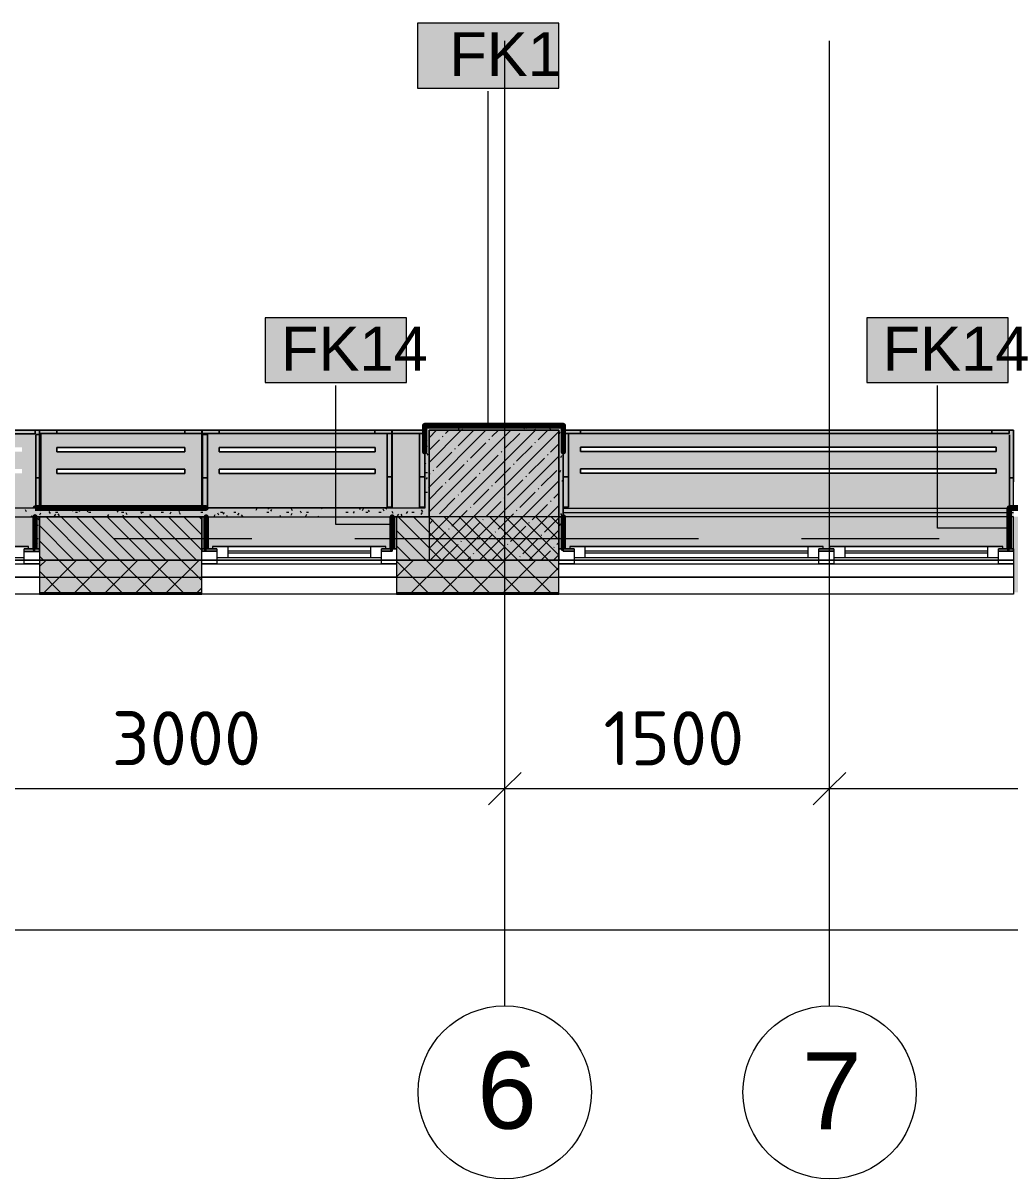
# Model space of a CAD drawing. Header units: millimetres. Extents: x -3817 to 677485, y -22715 to 103890.
# Drawn here: x 566953 to 571511, y -1083 to 4258 of the extents above; entities that cross this region are included whole.
import ezdxf

# ---------------------------------------------------------------- set-up
doc = ezdxf.new("R2010")
doc.units = ezdxf.units.MM
doc.layers.add('PDF _Геометрия', color=7, linetype='Continuous', true_color=0x1d1d1d)
doc.layers.add('PDF _Сплошная заливка', color=7, linetype='Continuous', true_color=0xffffff)
doc.layers.add('PDF _Текст', color=7, linetype='Continuous')
doc.styles.add('PDF ArialMT', font='arial.ttf')
doc.styles.add('PDF GOST-Common', font='arial.ttf')
doc.styles.add('PDF ISOCPEUR', font='isocpeur.ttf')

msp = doc.modelspace()

# ---------------------------------------------------------------- hatches: boundary and pattern name
at = {"layer": 'PDF _Сплошная заливка', "true_color": 0xeae6de, "transparency": 33554559}
h = msp.add_hatch(color=254, dxfattribs=at)
h.paths.add_polyline_path([(564949.1, 1816.9), (564998.1, 1816.9), (564998.1, 1828.9), (564978.1, 1828.9), (564978.1, 1838.9), (566148.1, 1838.9), (566148.1, 1828.9), (566128.1, 1828.9), (566128.1, 1816.9), (566198.1, 1816.9), (566198.1, 1828.9), (566178.1, 1828.9), (566178.1, 1838.9), (566978.1, 1838.9), (566978.1, 1828.9), (566958.1, 1828.9), (566958.1, 1816.9), (567028.1, 1816.9), (567028.1, 1828.9), (567007.1, 1828.9), (567007.1, 1976.9), (564949.1, 1976.9), (564948.1, 1816.9)], flags=0)
h.paths.add_polyline_path([(566669.2, 2016.9), (567028.1, 2017.9), (567028.1, 2376.8), (564949.1, 2375.5), (564949.1, 2016.9), (565917.6, 2016.9)], flags=0)
h.paths.add_polyline_path([(565028.1, 2177.1), (565028.1, 2197.1), (566948.1, 2197.1), (566948.1, 2177.1), (565207.7, 2177.1)], flags=0)
h.paths.add_polyline_path([(565028.1, 2277.1), (565028.1, 2297.1), (566948.1, 2297.1), (566948.1, 2277.1), (565207.7, 2277.1)], flags=0)
h = msp.add_hatch(color=254, dxfattribs=at)
h.paths.add_polyline_path([(567029.4, 2017.9), (567779.4, 2017.9), (567779.4, 2377.3), (567029.1, 2377.3), (567029.4, 2017.9)], flags=0)
h.paths.add_polyline_path([(567109.1, 2177.3), (567109.1, 2197.3), (567699.4, 2197.3), (567699.4, 2177.3)], flags=0)
h.paths.add_polyline_path([(567109.1, 2277.3), (567109.1, 2297.3), (567699.4, 2297.3), (567699.4, 2277.3)], flags=0)
h = msp.add_hatch(color=254, dxfattribs=at)
h.paths.add_polyline_path([(567798.1, 2017.4), (568658.4, 2017.4), (568658.4, 2377.3), (567778.1, 2377.3), (567778.4, 2017.9), (567798.1, 2017.9)], flags=0)
h.paths.add_polyline_path([(568130.7, 2177.3), (567858.1, 2177.3), (567858.1, 2197.3), (568578.6, 2197.3), (568578.6, 2177.3)], flags=0)
h.paths.add_polyline_path([(567858.1, 2277.3), (567858.1, 2297.3), (568578.6, 2297.3), (568578.6, 2277.3), (568130.7, 2277.3)], flags=0)
for points in [[(568656.9, 2017.4), (568808.1, 2017.4), (568807.1, 2377.3), (568656.9, 2376.9), (568656.9, 2138.1)], [(567848.1, 1817.4), (567848.1, 1828.9), (567828.1, 1828.9), (567828.1, 1838.9), (568628.1, 1838.9), (568628.1, 1828.9), (568608.1, 1828.9), (568608.1, 1817.4), (568658.4, 1817.4), (568657.1, 1976.9), (567799.1, 1976.9), (567798.1, 1828.9), (567778.4, 1828.9), (567778.4, 1817.4), (567828.1, 1817.4)]]:
    msp.add_hatch(color=254, dxfattribs=at).paths.add_polyline_path(points)
at = {"layer": 'PDF _Сплошная заливка', "transparency": 33554559}
for points in [[(568808.1, 2016.9), (568828.1, 2016.9), (568828.1, 2396.9), (568808.1, 2396.9), (568808.1, 2138.1)], [(569448.1, 2376.9), (569448.1, 2396.9), (568828.1, 2396.9), (568828.1, 2376.9), (569428.1, 2376.9)], [(568861.4, 1776.9), (569428.1, 1776.9), (569428.1, 2376.9), (568828.1, 2376.9), (568828.1, 1776.9)], [(569428.1, 1976.9), (569448.1, 1976.9), (569448.1, 2376.9), (569428.1, 2376.9), (569428.1, 2138.1)], [(568828.1, 1976.9), (568828.1, 2016.9), (564928.1, 2016.9), (564928.1, 1976.9), (568130.7, 1976.9)]]:
    msp.add_hatch(color=256, dxfattribs=at).paths.add_polyline_path(points)
at = {"layer": 'PDF _Сплошная заливка', "true_color": 0xeae6de, "transparency": 33554559}
h = msp.add_hatch(color=254, dxfattribs=at)
h.paths.add_polyline_path([(571508.1, 2016.9), (571508.1, 1976.9), (571528.1, 1976.9), (571528.1, 2016.9)], flags=0)
h.paths.add_polyline_path([(569449.1, 1817.9), (569498.1, 1817.9), (569498.1, 1828.9), (569478.1, 1828.9), (569478.1, 1838.9), (570648.1, 1838.9), (570648.1, 1828.9), (570628.1, 1828.9), (570628.1, 1817.9), (570698.1, 1817.9), (570698.1, 1828.9), (570678.1, 1828.9), (570678.1, 1838.9), (571478.1, 1838.9), (571478.1, 1828.9), (571458.1, 1828.9), (571458.1, 1817.9), (571528.1, 1817.9), (571528.1, 1828.9), (571507.1, 1828.9), (571508.1, 2017.9), (571528.1, 2017.9), (571528.1, 2377.8), (569449.1, 2376.5), (569448.1, 1817.9)], flags=0)
h.paths.add_polyline_path([(569528.1, 2178.1), (569528.1, 2198.1), (571448.1, 2198.1), (571448.1, 2178.1), (569592.2, 2178.1)], flags=0)
h.paths.add_polyline_path([(569592.2, 2278.1), (569528.1, 2278.1), (569528.1, 2298.1), (571448.1, 2298.1), (571448.1, 2278.1), (571053.6, 2278.1)], flags=0)
at = {"layer": 'PDF _Сплошная заливка', "transparency": 33554559}
h = msp.add_hatch(color=256, dxfattribs=at)
h.paths.add_polyline_path([(590708.1, 1776.9), (590708.1, 1976.9), (590658.1, 1976.9), (590658.1, 1776.9)], flags=0)
h.paths.add_polyline_path([(584278.1, 1776.9), (584278.1, 1976.9), (583278.4, 1976.9), (583278.4, 1776.9), (584206.9, 1776.9)], flags=0)
h.paths.add_polyline_path([(588591.4, 1776.9), (589258.1, 1776.9), (589258.1, 1976.9), (588138.1, 1976.9), (588138.1, 1776.9)], flags=0)
h.paths.add_polyline_path([(585778.1, 1776.9), (586038.1, 1776.9), (586038.1, 1976.9), (585778.1, 1976.9)], flags=0)
h.paths.add_polyline_path([(576978.1, 1776.9), (577608.1, 1776.9), (577608.1, 1976.9), (576978.1, 1976.9)], flags=0)
h.paths.add_polyline_path([(578448.1, 1776.9), (578577.9, 1776.9), (578577.9, 1976.9), (578448.1, 1976.9), (578448.1, 1803.6)], flags=0)
h.paths.add_polyline_path([(574878.1, 1776.9), (574878.1, 1976.9), (574678.1, 1976.9), (574678.1, 1776.9)], flags=0)
h.paths.add_polyline_path([(574078.1, 1776.9), (574078.1, 1976.9), (573778.1, 1976.9), (573778.1, 1776.9), (573976.6, 1776.9)], flags=0)
h.paths.add_polyline_path([(582097.9, 1776.9), (582378.4, 1776.9), (582378.4, 1976.9), (582097.9, 1976.9)], flags=0)
h.paths.add_polyline_path([(572878.1, 1776.9), (572878.1, 1976.9), (571528.1, 1976.9), (571528.1, 1776.9), (572515.1, 1776.9)], flags=0)
h.paths.add_polyline_path([(563278.1, 1776.9), (563278.1, 1976.9), (562527.9, 1976.9), (562527.9, 1776.9), (563015.5, 1776.9)], flags=0)
h.paths.add_polyline_path([(564178.1, 1776.9), (564328.1, 1776.9), (564328.1, 1976.9), (564178.1, 1976.9)], flags=0)
h.paths.add_polyline_path([(569428.1, 1776.9), (569428.1, 1976.9), (568678.1, 1976.9), (568678.1, 1776.9), (568861.4, 1776.9)], flags=0)
h.paths.add_polyline_path([(567028.1, 1776.9), (567778.1, 1776.9), (567778.1, 1976.9), (567028.1, 1976.9)], flags=0)
h.paths.add_polyline_path([(558998.1, 1776.9), (559828.1, 1776.9), (559828.1, 1976.9), (558998.1, 1976.9)], flags=0)
h = msp.add_hatch(color=256, dxfattribs=at)
h.paths.add_polyline_path([(584278.1, 1626.9), (584278.1, 1776.9), (583278.4, 1776.9), (583278.4, 1626.9), (584206.9, 1626.9)], flags=0)
h.paths.add_polyline_path([(589258.1, 1626.9), (589258.1, 1776.9), (588138.1, 1776.9), (588138.1, 1626.9), (588591.4, 1626.9)], flags=0)
h.paths.add_polyline_path([(586038.1, 1626.9), (586038.1, 1776.9), (585178.1, 1776.9), (585178.1, 1626.9), (585668.4, 1626.9)], flags=0)
h.paths.add_polyline_path([(591155.8, 1626.9), (591155.8, 1776.9), (590158.1, 1776.9), (590158.1, 1626.9), (590783.6, 1626.9)], flags=0)
h.paths.add_polyline_path([(573778.1, 1626.9), (574878.1, 1626.9), (574878.1, 1776.9), (573778.1, 1776.9)], flags=0)
h.paths.add_polyline_path([(581257.9, 1626.9), (582378.4, 1626.9), (582378.4, 1776.9), (581257.9, 1776.9)], flags=0)
h.paths.add_polyline_path([(578448.1, 1626.9), (578577.9, 1626.9), (578577.9, 1776.9), (576978.1, 1776.9), (576978.1, 1626.9), (578361, 1626.9)], flags=0)
h.paths.add_polyline_path([(564928.1, 1626.9), (564928.1, 1776.9), (564178.1, 1776.9), (564178.1, 1626.9), (564477, 1626.9)], flags=0)
h.paths.add_polyline_path([(567778.1, 1626.9), (567778.1, 1776.9), (567028.1, 1776.9), (567028.1, 1626.9), (567399.9, 1626.9)], flags=0)
h.paths.add_polyline_path([(572878.1, 1626.9), (572878.1, 1776.9), (571528.1, 1776.9), (571528.1, 1626.9), (572515.1, 1626.9)], flags=0)
h.paths.add_polyline_path([(568861.4, 1626.9), (569428.1, 1626.9), (569428.1, 1776.9), (568678.1, 1776.9), (568678.1, 1626.9)], flags=0)
h.paths.add_polyline_path([(563278.1, 1626.9), (563278.1, 1776.9), (562527.9, 1776.9), (562527.9, 1626.9), (563015.5, 1626.9)], flags=0)
h.paths.add_polyline_path([(560427.9, 1626.9), (560427.9, 1776.9), (558998.1, 1776.9), (558998.1, 1626.9), (559361.8, 1626.9)], flags=0)
h.paths.add_polyline_path([(555898.1, 1626.9), (555898.1, 1776.9), (551908.1, 1776.9), (551908.1, 1626.9), (554977.4, 1626.9)], flags=0)

# ---------------------------------------------------------------- linework, layer by layer
at = {"layer": 'PDF _Геометрия', "color": 7, "lineweight": 9}
for points in [[(569427.3, 4258.3), (568774.1, 4258.3), (568774.1, 3958.3), (569427.3, 3958.3)], [(568724.3, 2896.9), (568071.2, 2896.9), (568071.2, 2596.9), (568724.3, 2596.9)], [(571503.2, 2896.9), (570850.1, 2896.9), (570850.1, 2596.9), (571503.2, 2596.9)], [(569428.1, 1776.9), (569428.1, 2376.9), (568828.1, 2376.9), (568828.1, 1776.9)], [(567028.1, 1776.9), (567778.1, 1776.9)], [(568678.1, 1776.9), (569428.1, 1776.9)]]:
    msp.add_lwpolyline(points, close=True, dxfattribs=at)
at = {"layer": 'PDF _Геометрия', "color": 253, "lineweight": 9, "true_color": 0xaaaaaa}
for points in [[(569178.1, -283.3), (569178.1, 2216.7), (569178.1, 4177)], [(570678.1, -283.3), (570678.1, 2216.7), (570678.1, 4177)], [(567374, 1876.9), (568009, 1876.9)], [(568485.3, 1876.9), (570072.8, 1876.9)], [(570549, 1876.9), (571184, 1876.9)], [(567898.1, 1818.9), (568558.1, 1818.9)], [(568678.1, 1828.9), (568658.4, 1828.9)], [(569448.1, 1828.9), (569428.1, 1828.9)], [(569548.1, 1818.9), (570578.1, 1818.9)], [(570748.1, 1818.9), (571408.1, 1818.9)], [(568558.1, 1808.9), (567898.1, 1808.9)], [(570578.1, 1808.9), (569548.1, 1808.9)], [(571408.1, 1808.9), (570748.1, 1808.9)], [(564928.1, 1758.9), (567028.1, 1758.9)], [(567778.1, 1758.9), (568678.1, 1758.9)], [(569428.1, 1758.9), (571528.1, 1758.9)]]:
    msp.add_lwpolyline(points, dxfattribs=at)
at = {"layer": 'PDF _Геометрия', "color": 7, "lineweight": 9}
for points in [[(569100.7, 2397.4), (569100.7, 3944.5)], [(568652.8, 1941), (568397.7, 1941), (568397.7, 2583)], [(571510.9, 1923.4), (571176.7, 1923.4), (571176.7, 2583)], [(567028.1, 1697.9), (567778.1, 1697.9)], [(568678.1, 1697.9), (569428.1, 1697.9)], [(567028.1, 1626.9), (567778.1, 1626.9)], [(567028.1, 1623.9), (567778.1, 1623.9)], [(568678.1, 1626.9), (569428.1, 1626.9)], [(568678.1, 1623.9), (569428.1, 1623.9)], [(552158.1, 720.4), (555878.1, 720.4), (560178.1, 720.4), (564678.1, 720.4), (566178.1, 720.4), (569178.1, 720.4), (570678.1, 720.4), (574378.1, 720.4), (578078.1, 720.4), (581778.1, 720.4), (585478.1, 720.4), (590478.1, 720.4), (590478.1, 840.4)], [(569178.1, 526.4), (569178.1, 720.4), (569178.1, 840.4)], [(570678.1, 526.4), (570678.1, 720.4), (570678.1, 840.4)], [(552158.1, 67.7), (590598.1, 67.7)]]:
    msp.add_lwpolyline(points, dxfattribs=at)
at = {"layer": 'PDF _Геометрия', "color": 9, "lineweight": 9, "true_color": 0xc0c0c0}
for points in [[(569448.1, 2376.9), (569448.1, 2396.9), (568828.1, 2396.9), (568808.1, 2396.9), (568808.1, 2016.9), (564928.1, 2016.9), (564928.1, 1976.9), (568828.1, 1976.9), (568828.1, 2016.9), (568828.1, 2376.9), (569428.1, 2376.9), (569428.1, 1976.9), (569448.1, 1976.9)], [(567028.1, 1828.9), (567028.1, 1976.9), (567008.1, 1976.9), (567008.1, 1828.9)], [(567778.1, 1776.9), (567778.1, 1976.9), (567028.1, 1976.9), (567028.1, 1776.9), (567028.1, 1618.9), (567778.1, 1618.9)], [(567798.1, 1828.9), (567798.1, 1976.9), (567778.1, 1976.9), (567778.1, 1828.9)], [(568678.1, 1828.9), (568678.1, 1976.9), (568658.1, 1976.9), (568658.1, 1828.9)], [(569428.1, 1776.9), (569428.1, 1976.9), (568678.1, 1976.9), (568678.1, 1776.9), (568678.1, 1618.9), (569428.1, 1618.9)], [(569448.1, 1828.9), (569448.1, 1976.9), (569428.1, 1976.9), (569428.1, 1828.9)], [(571528.1, 1828.9), (571528.1, 1976.9), (571508.1, 1976.9), (571508.1, 1828.9)], [(567778.1, 1618.9), (567778.1, 1776.9), (568678.1, 1776.9), (568678.1, 1618.9)], [(569428.1, 1618.9), (569428.1, 1776.9), (571528.1, 1776.9), (571528.1, 1618.9)]]:
    msp.add_lwpolyline(points, close=True, dxfattribs=at)
at = {"layer": 'PDF _Геометрия', "color": 8, "lineweight": 9, "true_color": 0x808080}
for points in [[(567028.1, 2017.9), (567028.1, 2376.8), (564949.1, 2376.8), (567028.1, 2376.8)], [(567109.1, 2277.3), (567109.1, 2297.3), (567699.4, 2297.3), (567699.4, 2277.3)], [(567109.1, 2277.3), (567699.4, 2277.3), (567699.4, 2297.3), (567109.1, 2297.3)], [(567858.1, 2277.3), (567858.1, 2297.3), (568578.6, 2297.3), (568578.6, 2277.3)], [(567858.1, 2277.3), (568578.6, 2277.3), (568578.6, 2297.3), (567858.1, 2297.3)], [(569528.1, 2278.1), (569528.1, 2298.1), (571448.1, 2298.1), (571448.1, 2278.1)], [(569528.1, 2278.1), (571448.1, 2278.1), (571448.1, 2298.1), (569528.1, 2298.1)], [(567109.1, 2177.3), (567109.1, 2197.3), (567699.4, 2197.3), (567699.4, 2177.3)], [(567109.1, 2177.3), (567699.4, 2177.3), (567699.4, 2197.3), (567109.1, 2197.3)], [(567858.1, 2177.3), (567858.1, 2197.3), (568578.6, 2197.3), (568578.6, 2177.3)], [(567858.1, 2177.3), (568578.6, 2177.3), (568578.6, 2197.3), (567858.1, 2197.3)], [(569528.1, 2178.1), (569528.1, 2198.1), (571448.1, 2198.1), (571448.1, 2178.1)], [(569528.1, 2178.1), (571448.1, 2178.1), (571448.1, 2198.1), (569528.1, 2198.1)], [(567848.1, 1817.4), (567778.4, 1817.4), (567778.4, 1828.9), (567778.4, 1817.4)], [(568658.4, 1828.9), (568658.4, 1817.4), (568608.1, 1817.4), (568658.4, 1817.4)], [(569448.1, 1828.9), (569448.1, 1817.9), (569498.1, 1817.9), (569448.1, 1817.9)], [(570628.1, 1817.9), (570698.1, 1817.9)]]:
    msp.add_lwpolyline(points, close=True, dxfattribs=at)
for points in [[(564949.1, 2376.8), (567008.1, 2376.8), (564949.1, 2376.8)], [(567779.4, 2017.9), (567779.4, 2377.3), (567029.1, 2377.3), (567029.1, 2017.9), (567029.1, 2377.3), (567779.4, 2377.3)], [(567029.4, 2377.3), (567779.4, 2377.3), (567029.4, 2377.3)], [(567109.4, 2377.3), (567699.4, 2377.3), (567109.4, 2377.3)], [(568658.4, 2017.4), (567798.1, 2017.4), (568658.4, 2017.4), (568658.4, 2377.3), (567778.1, 2377.3), (567778.1, 2017.9)], [(567778.1, 2377.3), (568658.4, 2377.3)], [(567778.4, 2377.3), (568658.4, 2377.3), (567778.4, 2377.3)], [(567858.4, 2377.3), (568578, 2377.3), (567858.4, 2377.3)], [(568656.9, 2377.3), (568656.9, 2017.4), (568808.1, 2017.4)], [(568807.1, 2377.3), (568656.9, 2377.3), (568807.1, 2377.3)], [(568657.1, 2377.3), (568807.1, 2377.3), (568657.1, 2377.3)], [(571528.1, 2017.8), (571528.1, 2377.8), (569449.1, 2377.8), (571528.1, 2377.8), (571528.1, 2138.1)], [(569449.1, 2377.8), (571508.1, 2377.8), (569449.1, 2377.8)], [(569528.1, 2377.8), (571428.1, 2377.8), (569528.1, 2377.8)], [(569448.1, 2276.9), (569448.1, 1976.9)], [(567028.1, 1816.9), (566958.1, 1816.9), (567028.1, 1816.9), (567028.1, 1828.9)], [(571528.1, 1817.9), (571458.1, 1817.9), (571528.1, 1817.9), (571528.1, 1828.9)]]:
    msp.add_lwpolyline(points, dxfattribs=at)
at = {"layer": 'PDF _Геометрия', "color": 253, "lineweight": 9, "true_color": 0xaba79f}
for points in [[(567008.1, 2360.8), (564955.2, 2360.8)], [(567008.1, 2376), (567008.1, 2360.8)], [(567011.2, 2355.7), (567011.2, 2017.9)], [(567019.2, 2356.9), (567012.1, 2356.9)], [(567019.2, 2356.9), (567012.1, 2356.9)], [(567028.1, 2356.9), (567020.1, 2356.9)], [(567028.1, 2356.9), (567020.1, 2356.9)], [(567035.2, 2356.9), (567029.1, 2356.9)], [(567035.2, 2356.9), (567029.1, 2356.9)], [(567029.4, 2361.3), (567029.4, 2376.8)], [(567035.2, 2356.9), (567035.2, 2031)], [(568634.4, 2361.3), (568656.9, 2361.3), (567779.4, 2361.3)], [(567805.2, 2356.9), (567781.2, 2356.9)], [(567805.2, 2356.9), (567781.2, 2356.9)], [(567781.2, 2356.9), (567781.2, 2156.9), (567781.2, 2356.9), (567781.2, 2024.2)], [(567805.2, 2356.9), (567805.2, 2017.4)], [(568634.4, 2022.2), (568634.4, 2361.3), (568634.4, 2161.3), (568634.4, 2361.3)], [(568658.4, 2021.3), (568658.4, 2361.3), (568658.4, 2161.3), (568658.4, 2361.3)], [(568784.1, 2021.3), (568784.1, 2361.3), (568784.1, 2161.3), (568784.1, 2361.3)], [(569454.5, 2361.8), (569449.1, 2361.8)], [(569472.1, 2361.8), (571508.1, 2361.8), (569455.2, 2361.8)], [(569472.1, 2021.8), (569472.1, 2361.8), (569472.1, 2161.8), (569472.1, 2361.8)], [(571508.1, 2377), (571508.1, 2361.8)], [(571509.9, 2355.1), (571509.9, 2017.9)], [(567035.2, 2029.4), (567035.2, 2017.9)], [(567781.2, 2023.5), (567781.2, 2017.9)], [(568656.9, 2017.4), (567798.1, 2017.4)], [(568656.4, 2021.3), (568634.4, 2021.3)]]:
    msp.add_lwpolyline(points, close=True, dxfattribs=at)
for points in [[(567011.2, 2156.9), (567011.2, 2355.7), (567011.2, 2156.9)], [(567778.1, 2361.3), (567029.4, 2361.3), (567778.1, 2361.3)], [(567035.2, 2156.9), (567035.2, 2356.9), (567035.2, 2156.9)], [(567699.4, 2361.3), (567109.4, 2361.3), (567699.4, 2361.3)], [(567778.1, 2020.1), (567778.1, 2374.5)], [(567779.4, 2361.3), (567779.4, 2374.5), (567779.4, 2020.1)], [(567805.2, 2156.9), (567805.2, 2356.9), (567805.2, 2156.9)], [(568578, 2361.3), (567858.4, 2361.3), (568578, 2361.3)], [(568656.9, 2020.7), (568656.9, 2373.9)], [(568784.1, 2361.3), (568807.1, 2361.3), (568658.4, 2361.3), (568658.4, 2377.3), (568658.4, 2017.4), (568808.1, 2017.4)], [(571428.1, 2361.8), (569528.1, 2361.8), (571428.1, 2361.8)], [(571509.9, 2156.9), (571509.9, 2355.1), (571509.9, 2156.9)], [(568808.1, 2276.9), (568808.1, 2021.3), (568784.1, 2021.3), (568808.1, 2021.3)], [(569448.1, 1976.9), (569448.1, 2276.9), (569448.1, 2021.8), (569472.1, 2021.8), (569448.1, 2021.8)], [(567798.1, 2016.9), (567805.2, 2016.9)], [(568656.9, 2017.7), (568656.9, 2020.4)], [(567028.1, 1828.9), (567028.1, 1816.9)]]:
    msp.add_lwpolyline(points, dxfattribs=at)
at = {"layer": 'PDF _Геометрия', "color": 254, "lineweight": 9, "true_color": 0xd5d3cf}
for points in [[(567109.4, 2377.3), (567109.4, 2361.3), (567109.4, 2377.3)], [(567779.4, 2361.3), (567779.4, 2374.5)], [(567858.4, 2377.3), (567858.4, 2361.3), (567858.4, 2377.3)], [(568658.4, 2377.3), (568658.4, 2361.3), (568784.1, 2361.3), (568807.1, 2361.3), (568784.1, 2361.3), (568807.1, 2361.3)], [(569528.1, 2377.8), (569528.1, 2361.8), (569528.1, 2377.8)], [(568808.1, 2021.3), (568808.1, 2161.3), (568808.1, 2276.9), (568808.1, 2161.3), (568784.1, 2161.3), (568808.1, 2161.3)], [(569448.1, 2138.1), (569448.1, 2021.8)], [(567805.2, 2016.9), (567798.1, 2016.9)]]:
    msp.add_lwpolyline(points, dxfattribs=at)
for points in [[(567699.4, 2377.3), (567699.4, 2361.3)], [(568578, 2377.3), (568578, 2361.3)], [(568642.4, 2361.3), (568634.4, 2361.3)], [(568656.9, 2361.3), (568645.6, 2361.3)], [(569454.5, 2361.8), (569449.1, 2361.8)], [(569460.9, 2361.8), (569455.2, 2361.8)], [(569472.1, 2361.8), (569464.2, 2361.8)], [(571428.1, 2377.8), (571428.1, 2361.8)], [(567028.1, 2156.9), (567011.2, 2156.9)], [(567035.2, 2156.9), (567029.1, 2156.9)], [(567805.2, 2156.9), (567781.2, 2156.9)], [(568656.9, 2161.3), (568634.4, 2161.3)], [(569472.1, 2161.8), (569448.1, 2161.8)], [(571528.1, 2156.9), (571509.9, 2156.9)]]:
    msp.add_lwpolyline(points, close=True, dxfattribs=at)
at = {"layer": 'PDF _Геометрия', "color": 254, "lineweight": 9, "true_color": 0xe0ddd7}
for points in [[(567778.4, 2361.3), (567778.4, 2375)], [(568657.1, 2361.3), (568657.1, 2374.5)]]:
    msp.add_lwpolyline(points, dxfattribs=at)
at = {"layer": 'PDF _Геометрия', "color": 9, "lineweight": 9, "true_color": 0xc1bbaf}
for points in [[(567778.4, 2375), (567778.4, 2361.3)], [(568657.1, 2374.5), (568657.1, 2361.3)]]:
    msp.add_lwpolyline(points, dxfattribs=at)
at = {"layer": 'PDF _Геометрия', "color": 254, "lineweight": 9, "true_color": 0xeae9e7}
for points in [[(568642.4, 2361.3), (568634.4, 2361.3)], [(568656.9, 2361.3), (568645.6, 2361.3)], [(569454.5, 2361.8), (569449.1, 2361.8)], [(569460.9, 2361.8), (569455.2, 2361.8)], [(569472.1, 2361.8), (569464.2, 2361.8)]]:
    msp.add_lwpolyline(points, close=True, dxfattribs=at)
at = {"layer": 'PDF _Геометрия', "color": 254, "lineweight": 9, "true_color": 0xe5e3df}
for points in [[(568645.6, 2361.3), (568642.4, 2361.3)], [(569464.2, 2361.8), (569460.9, 2361.8)]]:
    msp.add_lwpolyline(points, close=True, dxfattribs=at)
at = {"layer": 'PDF _Геометрия', "color": 9, "lineweight": 9, "true_color": 0xcbc7bf}
for points in [[(568645.6, 2361.3), (568642.4, 2361.3)], [(569464.2, 2361.8), (569460.9, 2361.8)]]:
    msp.add_lwpolyline(points, close=True, dxfattribs=at)
at = {"layer": 'PDF _Геометрия', "color": 7, "lineweight": 9, "true_color": 0xf4f4f3}
msp.add_lwpolyline([(568784.1, 2361.3), (568807.1, 2361.3)], dxfattribs=at)
at = {"layer": 'PDF _Геометрия', "color": 231, "lineweight": 70, "true_color": 0xff80c0}
msp.add_lwpolyline([(569449.1, 2396.9), (569449.1, 2397.9), (568808.1, 2397.9), (568807.1, 2397.9), (568807.1, 2276.9), (568808.1, 2276.9), (568808.1, 2396.9), (569448.1, 2396.9), (569448.1, 2276.9), (569449.1, 2276.9)], close=True, dxfattribs=at)
at = {"layer": 'PDF _Геометрия', "color": 253, "lineweight": 9, "true_color": 0x9b9b9b}
for points in [[(568815.9, 2396.9), (568815.4, 2396)], [(568828.1, 2357), (568826.6, 2354.3)], [(568840.7, 2395), (568850.7, 2395)], [(568857.7, 2385.9), (568852.7, 2394.6)], [(568886.3, 2396.9), (568883.4, 2391.9)], [(568925.7, 2389.9), (568921.7, 2396.9)], [(568967.4, 2378.8), (568962.3, 2387.5)], [(568982.9, 2381.3), (568980.3, 2376.9)], [(568993.1, 2395), (569003.1, 2395)], [(569050.9, 2377.2), (569050.7, 2376.9)], [(569084.5, 2395), (569094.6, 2395)], [(569103.4, 2387), (569098.4, 2395.7)], [(569176, 2395), (569186, 2395)], [(569270.3, 2391.3), (569265.2, 2382.6)], [(569281.1, 2384), (569276.1, 2392.7)], [(569308.6, 2396.9), (569306.9, 2393.8)], [(569320.4, 2376.9), (569317.7, 2381.5)], [(569358.8, 2395), (569368.9, 2395)], [(569390.8, 2376.9), (569385.8, 2385.6)], [(569432.4, 2365.7), (569428.1, 2373.2)], [(569432.7, 2367.9), (569428.1, 2359.9)], [(568810.2, 2303.6), (568820.3, 2303.6)], [(568820.1, 2329), (568815.1, 2337.7)], [(569428.1, 2334.1), (569429.9, 2334.1)], [(568824.2, 2260.9), (568819.2, 2269.7)], [(569439.8, 2258.3), (569434.8, 2249.6)], [(568813.1, 2219.3), (568808.1, 2227.9)], [(569428.1, 2242.6), (569429.9, 2242.6)], [(569435.7, 2190.2), (569430.7, 2181.5)], [(568810.2, 2181.7), (568820.3, 2181.7)], [(568819.3, 2159), (568814.3, 2150.2)], [(569446.9, 2148.6), (569441.8, 2139.9)], [(568810.2, 2090.2), (568820.3, 2090.2)], [(568828.1, 2113.2), (568825.5, 2108.6)], [(569428.1, 2120.7), (569429.9, 2120.7)], [(568810.1, 2041.6), (568808.1, 2045)], [(569448.1, 2033.8), (569447.8, 2034.3)], [(566969.1, 1999.4), (566964.1, 2008.1)], [(566992.5, 1981.8), (566989.6, 1976.9)], [(567034.1, 1993), (567029.1, 1984.3)], [(567037.1, 2003.5), (567032.1, 2012.2)], [(567078.8, 1992.3), (567073.7, 2001)], [(567102.2, 1988.9), (567097.1, 1980.2)], [(567103.3, 1998.8), (567113.4, 1998.8)], [(567120.4, 1981.2), (567115.4, 1989.9)], [(567185.5, 2011.2), (567180.4, 2002.5)], [(567194.8, 1998.8), (567204.8, 1998.8)], [(567214.8, 2000.5), (567209.8, 2009.2)], [(567253.5, 2007.1), (567248.5, 1998.4)], [(567255.7, 1998.8), (567265.8, 1998.8)], [(567347.9, 1987.8), (567342.9, 1979.1)], [(567392.5, 1997.5), (567387.5, 2006.2)], [(567408.1, 1998.8), (567418.2, 1998.8)], [(567415.9, 1983.7), (567412, 1976.9)], [(567434.2, 1986.3), (567429.1, 1995)], [(567470.3, 2016.9), (567467.8, 2012.6)], [(567502.2, 1990.4), (567497.2, 1999.1)], [(567499.6, 1998.8), (567509.6, 1998.8)], [(567543.8, 1979.3), (567538.8, 1988)], [(567591, 1998.8), (567601.1, 1998.8)], [(567635.3, 1997.9), (567630.3, 1989.2)], [(567676.9, 2009), (567671.9, 2000.3)], [(567679.9, 1987.4), (567674.9, 1996.1)], [(567716.6, 2016.9), (567713.5, 2011.5)], [(567774.3, 2006.8), (567769.3, 2015.5)], [(567773.9, 1998.8), (567783.9, 1998.8)], [(567786.6, 2016.1), (567781.6, 2007.4)], [(567839.4, 1985.6), (567834.4, 1976.9)], [(567857.6, 1984.4), (567852.6, 1993.1)], [(567865.3, 1998.8), (567875.4, 1998.8)], [(567881, 1996.8), (567876, 1988.1)], [(567897.2, 1976.9), (567894.2, 1982)], [(567926.3, 1998.8), (567936.3, 1998.8)], [(567949.1, 1992.7), (567944, 1984)], [(567967.3, 1977.4), (567962.3, 1986.1)], [(568032.3, 2015), (568027.3, 2006.3)], [(568078.7, 1998.8), (568088.7, 1998.8)], [(568088.1, 2011.9), (568085.3, 2016.9)], [(568100.4, 2010.9), (568095.3, 2002.2)], [(568143.6, 1976.9), (568140, 1983.1)], [(568156.1, 2016), (568155.7, 2016.9)], [(568170.1, 1998.8), (568180.2, 1998.8)], [(568194.8, 1991.6), (568189.8, 1982.9)], [(568197.8, 2004.9), (568192.7, 2013.6)], [(568239.4, 1993.7), (568234.4, 2002.4)], [(568262.8, 1987.5), (568257.8, 1978.8)], [(568261.6, 1998.8), (568271.6, 1998.8)], [(568315, 2016.9), (568314.7, 2016.4)], [(568319.5, 1976.9), (568317.7, 1980.1)], [(568333.8, 2013), (568331.6, 2016.9)], [(568444.4, 1998.8), (568454.5, 1998.8)], [(568482.2, 2001.7), (568477.1, 1993)], [(568511.5, 2010), (568507.6, 2016.9)], [(568523.8, 2012.8), (568518.8, 2004.1)], [(568535.9, 1998.8), (568545.9, 1998.8)], [(568553.2, 1998.9), (568548.2, 2007.6)], [(568561.3, 2016.9), (568560.4, 2015.3)], [(568596.8, 1998.8), (568606.9, 1998.8)], [(568621.2, 2003), (568616.2, 2011.7)], [(568631.7, 2016.9), (568628.4, 2011.2)], [(568644.6, 1978.3), (568643.8, 1976.9)], [(568662.9, 1991.8), (568657.8, 2000.5)], [(568686.3, 1989.4), (568681.2, 1980.7)], [(568704.5, 1980.6), (568699.5, 1989.4)], [(568727.9, 2000.6), (568722.9, 1991.9)], [(568749.2, 1998.8), (568759.3, 1998.8)], [(568795.9, 1996.5), (568790.9, 1987.8)], [(568798.9, 2000), (568793.9, 2008.7)], [(569428.1, 1998.8), (569429.9, 1998.8)], [(569441.7, 1983.9), (569436.7, 1992.6)], [(567014.8, 1920.2), (567009.8, 1928.9)], [(567011.9, 1937.8), (567021.9, 1937.8)], [(567026, 1961.8), (567020.9, 1970.5)], [(567778.4, 1938.7), (567778.1, 1939.3)], [(567797.7, 1974.5), (567792.7, 1965.8)], [(569434.6, 1944.5), (569429.6, 1935.8)], [(569445.8, 1915.9), (569440.7, 1924.6)], [(571510.2, 1942.8), (571508.1, 1939.3)], [(567011.9, 1876.9), (567021.9, 1876.9)], [(567778.1, 1876.9), (567783.9, 1876.9)], [(568678.1, 1914.4), (568677.1, 1912.7)], [(569428.1, 1907.3), (569429.9, 1907.3)], [(569445.8, 1902.9), (569440.7, 1894.2)], [(567018.9, 1852.2), (567013.9, 1860.9)], [(567797.7, 1844.3), (567792.7, 1853)], [(568658.1, 1846.4), (568667.9, 1846.4)], [(569448.1, 1850.9), (569444.8, 1856.6)]]:
    msp.add_lwpolyline(points, dxfattribs=at)
at = {"layer": 'PDF _Геометрия', "lineweight": 9}
for points in [[(568828.1, 2341.9), (568863.1, 2376.9)], [(568828.1, 2227.8), (568977.2, 2376.9)], [(568828.1, 2113.8), (569091.2, 2376.9)], [(568828.1, 1999.7), (569205.3, 2376.9)], [(568828.1, 1885.7), (569319.3, 2376.9)], [(568833.4, 1776.9), (569428.1, 2371.6)], [(568904.8, 2361.6), (568920.1, 2376.9)], [(568961.9, 2304.5), (569033.1, 2375.8)], [(569118.7, 2347.3), (569148.2, 2376.9)], [(569175.7, 2290.3), (569247, 2361.6)], [(569261.2, 2375.8), (569262.3, 2376.9)], [(569332.5, 2333.1), (569376.3, 2376.9)], [(568828.1, 2284.8), (568876.3, 2333.1)], [(568890.6, 2347.3), (568893, 2349.7)], [(569018.9, 2247.5), (569090.2, 2318.8)], [(569104.4, 2333.1), (569106.8, 2335.4)], [(569232.7, 2233.3), (569304, 2304.5)], [(569318.3, 2318.8), (569320.6, 2321.2)], [(569389.6, 2276), (569428.1, 2314.6)], [(568862.1, 2204.7), (568933.4, 2276)], [(568947.4, 1776.9), (569428.1, 2257.6)], [(568947.6, 2290.3), (568950, 2292.7)], [(569075.9, 2190.5), (569147.2, 2261.8)], [(569161.5, 2276), (569163.8, 2278.4)], [(569289.8, 2176.2), (569361, 2247.5)], [(569375.3, 2261.8), (569377.7, 2264.1)], [(568847.8, 2190.5), (568850.2, 2192.9)], [(568919.1, 2147.7), (568990.4, 2219)], [(569004.6, 2233.3), (569007, 2235.6)], [(569132.9, 2133.5), (569204.2, 2204.7)], [(569218.5, 2219), (569220.8, 2221.4)], [(569346.8, 2119.2), (569418.1, 2190.5)], [(568828.1, 2170.8), (568833.6, 2176.2)], [(568976.1, 2090.7), (569047.4, 2162)], [(569061.5, 1776.9), (569428.1, 2143.5)], [(569061.7, 2176.2), (569064, 2178.6)], [(569190, 2076.4), (569261.2, 2147.7)], [(569275.5, 2162), (569277.9, 2164.4)], [(568828.1, 2056.7), (568890.6, 2119.2)], [(568904.8, 2133.5), (568907.2, 2135.8)], [(569033.1, 2033.7), (569104.4, 2105)], [(569118.7, 2119.2), (569121.1, 2121.6)], [(569247, 2019.4), (569318.3, 2090.7)], [(569332.5, 2105), (569334.9, 2107.3)], [(569403.8, 2062.2), (569428.1, 2086.5)], [(568876.3, 1990.9), (568947.6, 2062.2)], [(568961.9, 2076.4), (568964.2, 2078.8)], [(569090.2, 1976.7), (569161.5, 2047.9)], [(569175.7, 2062.2), (569178.1, 2064.6)], [(569304, 1962.4), (569375.3, 2033.7)], [(569389.6, 2047.9), (569391.9, 2050.3)], [(567408.8, 1626.9), (567258.8, 1776.9), (567058.8, 1976.9)], [(567329.5, 1776.9), (567129.5, 1976.9)], [(567550.2, 1626.9), (567400.2, 1776.9), (567200.2, 1976.9)], [(567470.9, 1776.9), (567270.9, 1976.9)], [(567691.6, 1626.9), (567541.6, 1776.9), (567341.6, 1976.9)], [(567612.3, 1776.9), (567412.3, 1976.9)], [(567778.1, 1681.8), (567683, 1776.9), (567483, 1976.9)], [(567753.8, 1776.9), (567553.8, 1976.9)], [(567778.1, 1823.2), (567624.5, 1976.9)], [(567778.1, 1893.9), (567695.2, 1976.9)], [(567778.1, 1964.6), (567765.9, 1976.9)], [(568885.1, 1776.9), (568685.1, 1976.9)], [(569105.8, 1626.9), (568955.8, 1776.9), (568755.8, 1976.9)], [(569026.5, 1776.9), (568826.5, 1976.9)], [(568862.1, 1976.7), (568864.4, 1979)], [(569247.3, 1626.9), (569097.3, 1776.9), (568897.3, 1976.9)], [(568933.4, 1933.9), (569004.6, 2005.2)], [(569168, 1776.9), (568968, 1976.9)], [(569018.9, 2019.4), (569021.3, 2021.8)], [(569388.7, 1626.9), (569238.7, 1776.9), (569038.7, 1976.9)], [(569309.4, 1776.9), (569109.4, 1976.9)], [(569147.2, 1919.6), (569218.5, 1990.9)], [(569175.5, 1776.9), (569428.1, 2029.5)], [(569428.1, 1728.8), (569380.1, 1776.9), (569180.1, 1976.9)], [(569232.7, 2005.2), (569235.1, 2007.5)], [(569428.1, 1799.6), (569250.8, 1976.9)], [(569428.1, 1870.3), (569321.5, 1976.9)], [(569428.1, 1941), (569392.2, 1976.9)], [(567188.1, 1776.9), (567028.1, 1936.8)], [(568828.1, 1942.7), (568847.8, 1962.4)], [(568990.4, 1876.9), (569061.7, 1948.1)], [(569075.9, 1962.4), (569078.3, 1964.8)], [(569204.2, 1862.6), (569275.5, 1933.9)], [(569289.8, 1948.1), (569292.1, 1950.5)], [(569361, 1905.4), (569428.1, 1972.4)], [(568964.4, 1626.9), (568814.4, 1776.9), (568678.1, 1913.2)], [(568833.6, 1834.1), (568904.8, 1905.4)], [(568919.1, 1919.6), (568921.5, 1922)], [(569047.4, 1819.8), (569118.7, 1891.1)], [(569132.9, 1905.4), (569135.3, 1907.7)], [(569261.2, 1805.6), (569332.5, 1876.9)], [(569289.6, 1776.9), (569428.1, 1915.4)], [(569346.8, 1891.1), (569349.2, 1893.5)], [(567267.4, 1626.9), (567117.4, 1776.9), (567028.1, 1866.1)], [(568743.7, 1776.9), (568678.1, 1842.4)], [(568890.6, 1777.1), (568961.9, 1848.3)], [(568976.1, 1862.6), (568978.5, 1865)], [(569118.5, 1776.9), (569175.7, 1834.1)], [(569190, 1848.3), (569192.3, 1850.7)], [(569346.6, 1776.9), (569389.6, 1819.8)], [(569403.8, 1834.1), (569406.2, 1836.5)], [(569418.1, 1848.3), (569428.1, 1858.4)], [(567046.6, 1776.9), (567028.1, 1795.4)], [(567028.1, 1746.2), (567058.8, 1776.9)], [(567050.2, 1626.9), (567200.2, 1776.9)], [(567191.6, 1626.9), (567341.6, 1776.9)], [(567333, 1626.9), (567483, 1776.9)], [(567474.5, 1626.9), (567624.5, 1776.9)], [(567615.9, 1626.9), (567765.9, 1776.9)], [(568678.1, 1699.1), (568755.8, 1776.9)], [(568823, 1626.9), (568678.1, 1771.7)], [(568747.3, 1626.9), (568897.3, 1776.9)], [(568888.7, 1626.9), (569038.7, 1776.9)], [(569004.4, 1776.9), (569018.9, 1791.3)], [(569030.1, 1626.9), (569180.1, 1776.9)], [(569033.1, 1805.6), (569035.5, 1807.9)], [(569171.5, 1626.9), (569321.5, 1776.9)], [(569232.5, 1776.9), (569232.7, 1777.1)], [(569247, 1791.3), (569249.4, 1793.7)], [(569403.6, 1776.9), (569428.1, 1801.4)], [(567125.9, 1626.9), (567028.1, 1724.7)], [(569312.9, 1626.9), (569428.1, 1742)], [(567757.3, 1626.9), (567778.1, 1647.7)], [(568681.6, 1626.9), (568678.1, 1630.3)]]:
    msp.add_lwpolyline(points, dxfattribs=at)
at = {"layer": 'PDF _Геометрия', "color": 254, "lineweight": 9, "true_color": 0xeae9e7}
msp.add_lwpolyline([(568808.1, 2161.3), (568808.1, 2276.9)], dxfattribs=at)
at = {"layer": 'PDF _Геометрия', "color": 7, "lineweight": 9, "true_color": 0xefefef}
msp.add_lwpolyline([(569448.1, 2276.9), (569448.1, 2161.8)], dxfattribs=at)
at = {"layer": 'PDF _Геометрия', "color": 254, "lineweight": 9, "true_color": 0xdfdfdf}
for points in [[(569448.1, 2161.8), (569448.1, 2276.9), (569448.1, 2161.8)], [(569448.1, 2161.8), (569448.1, 2138.1)]]:
    msp.add_lwpolyline(points, dxfattribs=at)
at = {"layer": 'PDF _Геометрия', "color": 7, "lineweight": 70, "true_color": 0xffd2ff}
for points in [[(567008.1, 1828.9), (567008.1, 1976.9), (567007.1, 1976.9), (567007.1, 1828.9)], [(567008.1, 2016.9), (567798.1, 2016.9), (567798.1, 2017.9), (567008.1, 2017.9)], [(567799.1, 1828.9), (567799.1, 1976.9), (567798.1, 1976.9), (567798.1, 1828.9)], [(568658.1, 1828.9), (568658.1, 1976.9), (568657.1, 1976.9), (568657.1, 1828.9)], [(569449.1, 1828.9), (569449.1, 1976.9), (569448.1, 1976.9), (569448.1, 1828.9)], [(572899.1, 2016.9), (572899.1, 2017.9), (571508.1, 2017.9), (571507.1, 2017.9), (571507.1, 1976.9), (571508.1, 1976.9), (571508.1, 2016.9), (572898.1, 2016.9), (572898.1, 1976.9), (572899.1, 1976.9)], [(571508.1, 1828.9), (571508.1, 1976.9), (571507.1, 1976.9), (571507.1, 1828.9)]]:
    msp.add_lwpolyline(points, close=True, dxfattribs=at)
at = {"layer": 'PDF _Геометрия', "color": 9, "lineweight": 9, "true_color": 0xcbc7bf}
for points in [[(569448.1, 1976.9), (569448.1, 2016.9), (571507.1, 2016.9)], [(569448.1, 1996.9), (571507.1, 1996.9)], [(571507.1, 1976.9), (569449.1, 1976.9)], [(571508.1, 1996.9), (571528.1, 1996.9)]]:
    msp.add_lwpolyline(points, dxfattribs=at)
at = {"layer": 'PDF _Геометрия', "color": 253, "lineweight": 13, "true_color": 0xaaaaaa}
for points in [[(566978.1, 1838.9), (566178.1, 1838.9), (566178.1, 1828.9), (566198.1, 1828.9), (566198.1, 1788.9), (566958.1, 1788.9), (566958.1, 1828.9), (566978.1, 1828.9)], [(566958.1, 1758.9), (566958.1, 1828.9), (567028.1, 1828.9), (567028.1, 1758.9)], [(567778.1, 1758.9), (567778.1, 1828.9), (567848.1, 1828.9), (567848.1, 1758.9)], [(568628.1, 1838.9), (567828.1, 1838.9), (567828.1, 1828.9), (567848.1, 1828.9), (567848.1, 1788.9), (568608.1, 1788.9), (568608.1, 1828.9), (568628.1, 1828.9)], [(568608.1, 1758.9), (568608.1, 1828.9), (568678.1, 1828.9), (568678.1, 1758.9)], [(569428.1, 1758.9), (569428.1, 1828.9), (569498.1, 1828.9), (569498.1, 1758.9)], [(570648.1, 1838.9), (569478.1, 1838.9), (569478.1, 1828.9), (569498.1, 1828.9), (569498.1, 1788.9), (570628.1, 1788.9), (570628.1, 1828.9), (570648.1, 1828.9)], [(570628.1, 1758.9), (570628.1, 1828.9), (570698.1, 1828.9), (570698.1, 1758.9)], [(571478.1, 1838.9), (570678.1, 1838.9), (570678.1, 1828.9), (570698.1, 1828.9), (570698.1, 1788.9), (571458.1, 1788.9), (571458.1, 1828.9), (571478.1, 1828.9)], [(571458.1, 1758.9), (571458.1, 1828.9), (571528.1, 1828.9), (571528.1, 1758.9)]]:
    msp.add_lwpolyline(points, close=True, dxfattribs=at)
for points in [[(566178.1, 1838.9), (566978.1, 1838.9)], [(567828.1, 1838.9), (568628.1, 1838.9)], [(567898.1, 1838.9), (567898.1, 1788.9)], [(568558.1, 1838.9), (568558.1, 1788.9)], [(569478.1, 1838.9), (570648.1, 1838.9)], [(569548.1, 1838.9), (569548.1, 1788.9)], [(570578.1, 1838.9), (570578.1, 1788.9)], [(570678.1, 1838.9), (571478.1, 1838.9)], [(570748.1, 1838.9), (570748.1, 1788.9)], [(571408.1, 1838.9), (571408.1, 1788.9)]]:
    msp.add_lwpolyline(points, dxfattribs=at)
at = {"layer": 'PDF _Геометрия', "color": 9, "lineweight": 9, "true_color": 0xc0bcb4}
for points in [[(567028.1, 1828.9), (566958.1, 1828.9)], [(567848.1, 1828.9), (567778.4, 1828.9)], [(568658.4, 1828.9), (568608.1, 1828.9)], [(569498.1, 1828.9), (569448.1, 1828.9)], [(570698.1, 1828.9), (570628.1, 1828.9)], [(571528.1, 1828.9), (571458.1, 1828.9)]]:
    msp.add_lwpolyline(points, dxfattribs=at)
at = {"layer": 'PDF _Геометрия', "color": 9, "lineweight": 9, "true_color": 0xc0c0c0}
for points in [[(569428.1, 1828.9), (569428.1, 1776.9)], [(567028.1, 1776.9), (564928.1, 1776.9)], [(564928.1, 1776.9), (567028.1, 1776.9), (567028.1, 1618.9), (564928.1, 1618.9)], [(568678.1, 1776.9), (567778.1, 1776.9)], [(571528.1, 1776.9), (569428.1, 1776.9)]]:
    msp.add_lwpolyline(points, dxfattribs=at)
at = {"layer": 'PDF _Геометрия', "color": 116, "lineweight": 13, "true_color": 0x008040}
for points in [[(567028.1, 1697.9), (564928.1, 1697.9)], [(568678.1, 1697.9), (567778.1, 1697.9)], [(571528.1, 1697.9), (569428.1, 1697.9)]]:
    msp.add_lwpolyline(points, close=True, dxfattribs=at)
at = {"layer": 'PDF _Геометрия', "color": 7, "lineweight": 20}
for points in [[(569253.1, 795.4), (569178.1, 720.4), (569103.1, 645.4)], [(570753.1, 795.4), (570678.1, 720.4), (570603.1, 645.4)]]:
    msp.add_lwpolyline(points, dxfattribs=at)
at = {"layer": 'PDF _Геометрия', "color": 253, "lineweight": 9, "true_color": 0xaaaaaa}
for centre in [(569178.1, -683.3), (570678.1, -683.3)]:
    msp.add_circle(centre, 400, dxfattribs=at)
at = {"layer": 'PDF _Геометрия', "color": 253, "lineweight": 20, "true_color": 0xaaaaaa}
for centre in [(569178.1, -683.3), (570678.1, -683.3)]:
    msp.add_circle(centre, 400, dxfattribs=at)
at = {"layer": 'PDF _Сплошная заливка', "lineweight": 9, "transparency": 33554559}
for points in [[(569427.3, 4258.3), (568774.1, 4258.3), (569427.3, 3958.3), (568774.1, 3958.3)], [(568724.3, 2896.9), (568071.2, 2896.9), (568724.3, 2596.9), (568071.2, 2596.9)], [(571503.2, 2896.9), (570850.1, 2896.9), (571503.2, 2596.9), (570850.1, 2596.9)]]:
    msp.add_solid(points, dxfattribs=at)
at = {"layer": 'PDF _Сплошная заливка', "color": 254, "lineweight": 35, "true_color": 0xffb9dc, "transparency": 33554559}
for points in [[(569448.1, 2396.9), (569449.1, 2397.9), (568808.1, 2396.9)], [(569448.1, 2276.9), (569449.1, 2276.9), (569448.1, 2396.9)]]:
    msp.add_solid(points, dxfattribs=at)
at = {"layer": 'PDF _Сплошная заливка', "color": 7, "lineweight": 35, "true_color": 0xffd2ff, "transparency": 33554559}
for points in [[(567007.1, 1828.9), (567008.1, 1828.9), (567007.1, 1976.9)], [(567798.1, 1828.9), (567799.1, 1828.9), (567798.1, 1976.9)], [(568657.1, 1828.9), (568658.1, 1828.9), (568657.1, 1976.9)], [(569448.1, 1828.9), (569449.1, 1828.9), (569448.1, 1976.9)], [(571507.1, 1828.9), (571508.1, 1828.9), (571507.1, 1976.9)]]:
    msp.add_solid(points, dxfattribs=at)
at = {"layer": 'PDF _Сплошная заливка', "lineweight": 35, "transparency": 33554559}
for points in [[(567008.1, 1828.9), (567028.1, 1828.9), (567008.1, 1976.9), (567028.1, 1976.9)], [(567778.1, 1828.9), (567798.1, 1828.9), (567778.1, 1976.9), (567798.1, 1976.9)], [(568658.1, 1828.9), (568678.1, 1828.9), (568658.1, 1976.9), (568678.1, 1976.9)], [(569448.1, 1828.9), (569448.1, 1976.9), (569428.1, 1828.9), (569428.1, 1976.9)], [(571508.1, 1828.9), (571528.1, 1828.9), (571508.1, 1976.9), (571528.1, 1976.9)]]:
    msp.add_solid(points, dxfattribs=at)

# ---------------------------------------------------------------- texts
at = {"layer": 'PDF _Текст', "attachment_point": 4}
for s, insert, char_height, style in [('FK1', (568921.3, 4114.9), 203.2, 'PDF GOST-Common'), ('FK14', (568144, 2753.5), 203.2, 'PDF GOST-Common'), ('FK14', (570923, 2753.5), 203.2, 'PDF GOST-Common'), ('3000', (567362.1, 953.1), 250.11, 'PDF ISOCPEUR'), ('1500', (569633.6, 953.1), 250.11, 'PDF ISOCPEUR')]:
    msp.add_mtext(s, dxfattribs=dict(at, insert=insert, char_height=char_height, style=style))
at = {"layer": 'PDF _Текст', "color": 9, "true_color": 0xbebebe, "char_height": 355.6, "attachment_point": 4, "style": 'PDF ArialMT'}
for s, insert in [('6', (569050.1, -676.1)), ('7', (570550.1, -676.1))]:
    msp.add_mtext(s, dxfattribs=dict(at, insert=insert))

doc.saveas('drawing.dxf')
